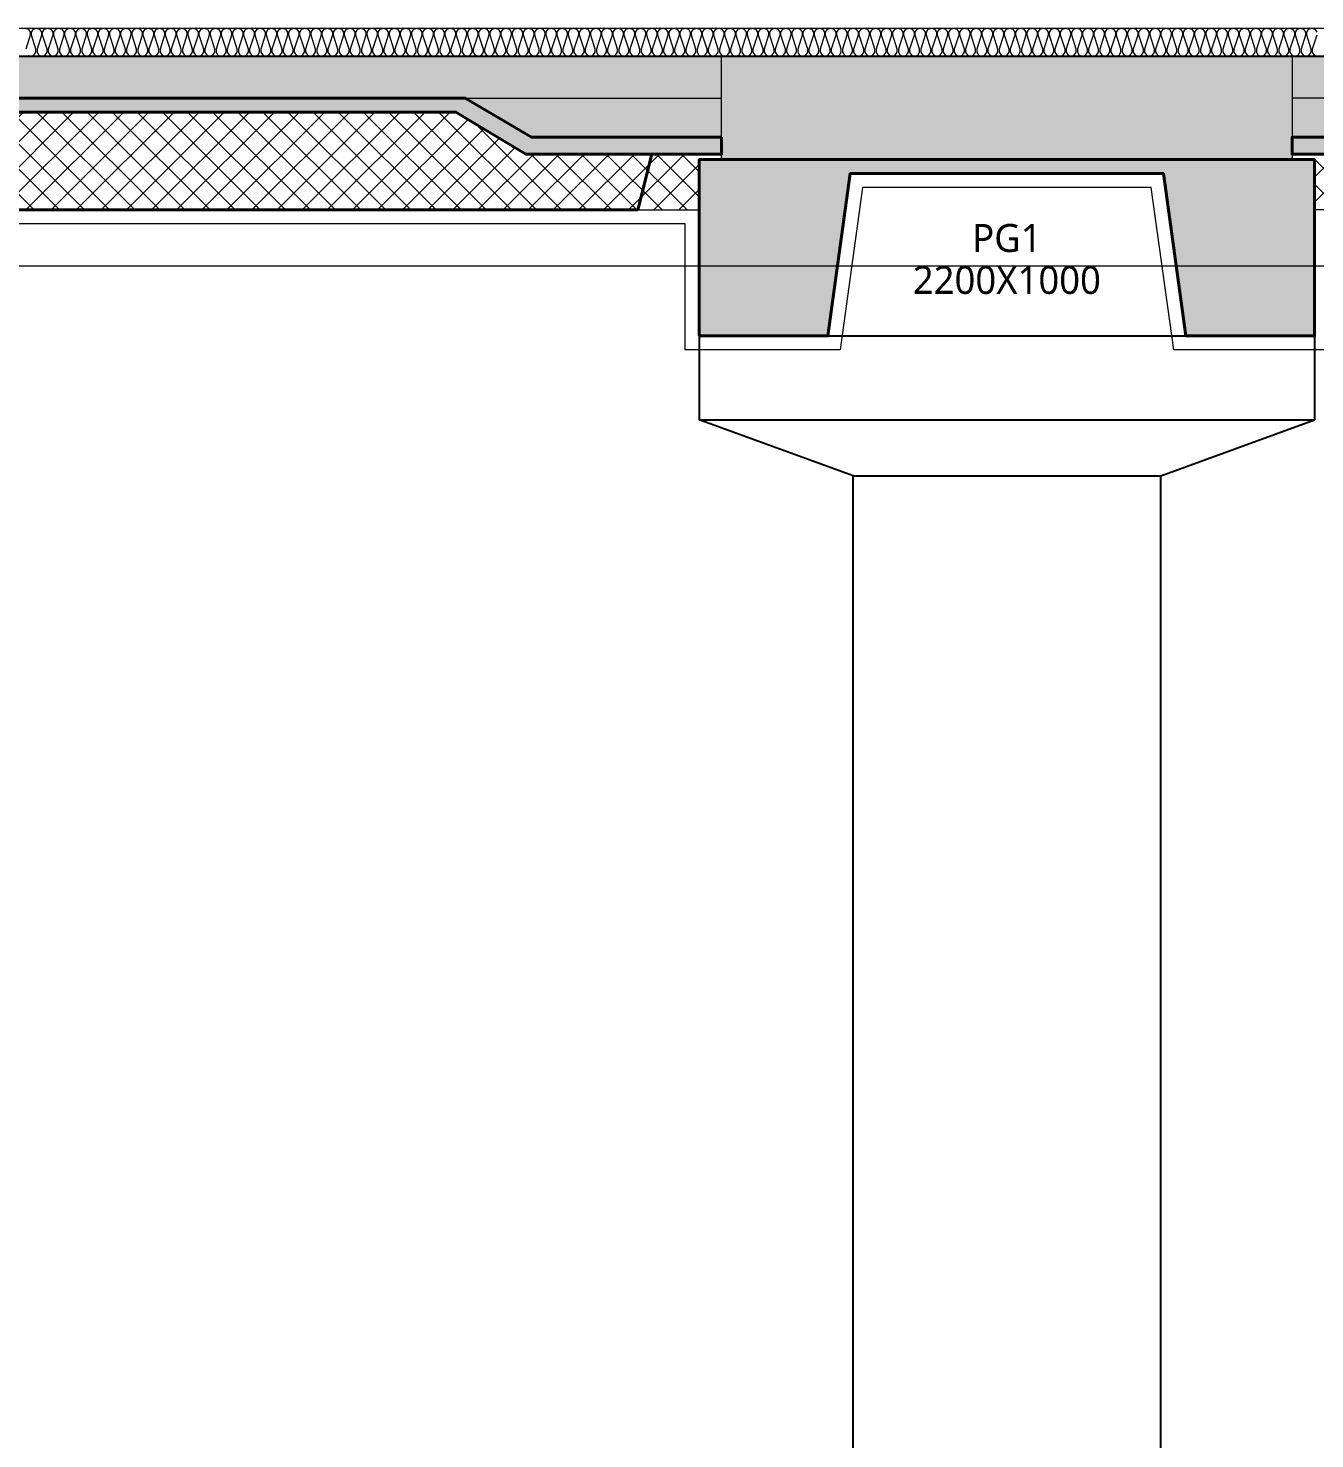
# Model space of a CAD drawing. Header units: millimetres. Extents: x 0 to 420000, y 0 to 297000.
# Drawn here: x 273513 to 278114, y 173306 to 178350 of the extents above; entities that cross this region are included whole.
import ezdxf
from ezdxf.enums import TextEntityAlignment as Align

# ---------------------------------------------------------------- set-up
doc = ezdxf.new("R2010")
doc.units = ezdxf.units.MM
doc.linetypes.add('CEN', pattern=[62, 60, -1, 0, -1])
for name, color, linetype, lineweight in [('A-AXIS-LINE', 1, 'CEN', 15), ('A-CONC-LIN1', 2, 'Continuous', 40), ('A-CONC-LIN2', 7, 'Continuous', 25), ('A-ELEV-LIN2', 7, 'Continuous', 25), ('A-XXXX-INSL1', 15, 'Continuous', 18), ('A-XXXX-INSL2', 8, 'Continuous', 18)]:
    doc.layers.add(name, color=color, linetype=linetype, lineweight=lineweight)
doc.layers.add('A-CONC-SOLD', color=253, linetype='CEN')
doc.layers.add('A-XXXX-NPLT', color=144, linetype='Continuous', lineweight=15, plot=False)
doc.styles.add('맑은고딕', font='')
doc.styles.get('맑은고딕').set_extended_font_data('Malgun Gothic')

# ---------------------------------------------------------------- blocks, each defined once
blk = doc.blocks.new('axis(220316)')
at = {"layer": 'A-AXIS-LINE', "ltscale": 1000}
blk.add_line((4631788.1, -422118.7), (4955413.1, -422118.7), dxfattribs=at)
blk = doc.blocks.new('PG1')
at = {"layer": 'A-CONC-SOLD'}
h = blk.add_hatch(color=256, dxfattribs=at)
h.dxf.hatch_style = 1
h.paths.add_polyline_path([(4800580.6, -237068.7), (4800580.6, -237438.7), (4802620.6, -237438.7), (4802620.6, -237068.7)])
h = blk.add_hatch(color=256, dxfattribs=at)
h.dxf.hatch_style = 1
h.paths.add_polyline_path([(4800500.6, -238068.7), (4800500.6, -237438.7), (4802700.6, -237438.7), (4802700.6, -238068.7), (4802240.6, -238068.7), (4802160.6, -237488.7), (4801040.6, -237488.7), (4800960.6, -238068.7)])
at = {"layer": 'A-CONC-LIN1'}
blk.add_lwpolyline([(4800500.6, -238068.7), (4800500.6, -237438.7), (4802700.6, -237438.7), (4802700.6, -238068.7), (4802240.6, -238068.7), (4802160.6, -237488.7), (4801040.6, -237488.7), (4800960.6, -238068.7), (4800500.6, -238068.7)], dxfattribs=at)
at = {"layer": 'A-CONC-LIN2'}
blk.add_line((4800580.6, -237068.7), (4802620.6, -237068.7), dxfattribs=at)
at = {"layer": 'A-XXXX-NPLT'}
blk.add_lwpolyline([(4802700.6, -238068.7), (4800500.6, -238068.7), (4800500.6, -237438.7), (4800580.6, -237438.7), (4800580.6, -237068.7), (4802620.6, -237068.7), (4802620.6, -237438.7), (4802700.6, -237438.7)], close=True, dxfattribs=at)
at = {"layer": 'A-XXXX-NPLT', "style": '맑은고딕'}
for s, p in [('PG1', (4801600.6, -237718.7)), ('2200X1000', (4801600.6, -237868.7))]:
    blk.add_text(s, height=100, dxfattribs=at).set_placement(p, align=Align.MIDDLE)
blk = doc.blocks.new('PS2(횡)')
at = {"layer": 'A-CONC-SOLD'}
h = blk.add_hatch(color=256, dxfattribs=at)
h.dxf.hatch_style = 1
h.paths.add_polyline_path([(1020, 0), (1020, -290), (1700, -290), (1937.4, -150), (9062.6, -150), (9300, -290), (9980, -290), (9980, 0)])
h = blk.add_hatch(color=256, dxfattribs=at)
h.dxf.hatch_style = 1
h.paths.add_polyline_path([(9980, -290), (9980, -350), (9280, -350), (9030, -200), (1970, -200), (1720, -350), (1020, -350), (1020, -290), (1700, -290), (1937.4, -150), (9062.6, -150), (9300, -290)])
at = {"layer": 'A-XXXX-INSL2'}
h = blk.add_hatch(dxfattribs=at)
h.set_pattern_fill('ANSI37', color=256, scale=20)
h.set_pattern_definition([(45, (-244012.5, -188500), (-44.90128, 44.90128), []), (135, (-244012.5, -188500), (-44.90128, -44.90128), [])])
h.paths.add_polyline_path([(1100, -550), (9900, -550), (9900, -350), (9280, -350), (9030, -200), (1970, -200), (1720, -350), (1100, -350)])
at = {"layer": 'A-CONC-LIN1', "color": 2}
for p, q in [((1320, -550), (1270, -350)), ((9680, -550), (9730, -350)), ((1320, -550), (9680, -550))]:
    blk.add_line(p, q, dxfattribs=at)
blk.add_lwpolyline([(9980, -290), (9980, -350), (9280, -350), (9030, -200), (1970, -200), (1720, -350), (1020, -350), (1020, -290), (1700, -290), (1937.4, -150), (9062.6, -150), (9300, -290)], close=True, dxfattribs=at)
at = {"layer": 'A-CONC-LIN2'}
blk.add_line((1020, 0), (9980, 0), dxfattribs=at)
at = {"layer": 'A-XXXX-INSL2'}
for p, q in [((1320, -550), (1100, -550)), ((9680, -550), (9900, -550))]:
    blk.add_line(p, q, dxfattribs=at)
at = {"layer": 'A-XXXX-NPLT'}
for p, q in [((1937.4, -150), (1020, -150)), ((9062.6, -150), (9980, -150))]:
    blk.add_line(p, q, dxfattribs=at)
at = {"layer": 'A-XXXX-NPLT', "style": '맑은고딕'}
blk.add_text('PS2', height=100, dxfattribs=at).set_placement((5500, -75), align=Align.MIDDLE)
blk = doc.blocks.new('횡3층')
at = {"layer": 'A-ELEV-LIN2'}
for p, q in [((4877500.6, -238318.7), (4879700.6, -238318.7)), ((4877500.6, -238318.7), (4877500.6, -238618.7)), ((4879700.6, -238318.7), (4879700.6, -238618.7)), ((4877500.6, -238618.7), (4879700.6, -238618.7)), ((4878050.6, -238818.7), (4877500.6, -238618.7)), ((4879150.6, -238818.7), (4879700.6, -238618.7)), ((4878050.6, -238818.7), (4879150.6, -238818.7)), ((4878050.6, -247068.7), (4878050.6, -238818.7)), ((4879150.6, -247068.7), (4879150.6, -238818.7))]:
    blk.add_line(p, q, dxfattribs=at)
at = {"layer": 'A-XXXX-INSL1'}
blk.add_lwpolyline([(4886000.6, -237918.7), (4879750.6, -237918.7), (4879750.6, -238368.7), (4879197, -238368.7), (4879117, -237788.7), (4878084.1, -237788.7), (4878004.1, -238368.7), (4877450.6, -238368.7), (4877450.6, -237918.7), (4868750.6, -237918.7), (4868750.6, -238368.7), (4868197, -238368.7), (4868117, -237788.7), (4867084.1, -237788.7), (4867004.1, -238368.7), (4866450.6, -238368.7), (4866450.6, -237918.7), (4857750.6, -237918.7)], dxfattribs=at)
at = {"layer": 'A-XXXX-INSL2'}
blk.add_line((4757250.6, -237218.7), (4889950.6, -237218.7), dxfattribs=at)
for points in [[(4875090.6, -237218.7), (4875101.6, -237222.7), (4875108.6, -237232.7), (4875108.6, -237243.7), (4875092.6, -237293.7)], [(4875099.6, -237314.7), (4875110.6, -237318.7), (4875121.6, -237314.7), (4875128.6, -237304.7), (4875128.6, -237293.7), (4875112.6, -237243.7), (4875112.6, -237232.7), (4875119.6, -237222.7), (4875130.6, -237218.7), (4875141.6, -237222.7), (4875148.6, -237232.7), (4875148.6, -237243.7), (4875132.6, -237293.7), (4875132.6, -237304.7), (4875139.6, -237314.7), (4875150.6, -237318.7), (4875161.6, -237314.7), (4875168.6, -237304.7), (4875168.6, -237293.7), (4875152.6, -237243.7), (4875152.6, -237232.7), (4875159.6, -237222.7), (4875170.6, -237218.7), (4875181.6, -237222.7), (4875188.6, -237232.7), (4875188.6, -237243.7), (4875172.6, -237293.7), (4875172.6, -237304.7), (4875179.6, -237314.7), (4875190.6, -237318.7), (4875201.6, -237314.7), (4875208.6, -237304.7), (4875208.6, -237293.7), (4875192.6, -237243.7), (4875192.6, -237232.7), (4875199.6, -237222.7), (4875210.6, -237218.7), (4875221.6, -237222.7), (4875228.6, -237232.7), (4875228.6, -237243.7), (4875212.6, -237293.7), (4875212.6, -237304.7), (4875219.6, -237314.7), (4875230.6, -237318.7), (4875241.6, -237314.7), (4875248.6, -237304.7), (4875248.6, -237293.7), (4875232.6, -237243.7), (4875232.6, -237232.7), (4875239.6, -237222.7), (4875250.6, -237218.7), (4875261.6, -237222.7), (4875268.6, -237232.7), (4875268.6, -237243.7), (4875252.6, -237293.7), (4875252.6, -237304.7), (4875259.6, -237314.7), (4875270.6, -237318.7), (4875281.6, -237314.7), (4875288.6, -237304.7), (4875288.6, -237293.7), (4875272.6, -237243.7), (4875272.6, -237232.7), (4875279.6, -237222.7), (4875290.6, -237218.7), (4875301.6, -237222.7), (4875308.6, -237232.7), (4875308.6, -237243.7), (4875292.6, -237293.7), (4875292.6, -237304.7), (4875299.6, -237314.7), (4875310.6, -237318.7), (4875321.6, -237314.7), (4875328.6, -237304.7), (4875328.6, -237293.7), (4875312.6, -237243.7), (4875312.6, -237232.7), (4875319.6, -237222.7), (4875330.6, -237218.7), (4875341.6, -237222.7), (4875348.6, -237232.7), (4875348.6, -237243.7), (4875332.6, -237293.7), (4875332.6, -237304.7), (4875339.6, -237314.7), (4875350.6, -237318.7), (4875361.6, -237314.7), (4875368.6, -237304.7), (4875368.6, -237293.7), (4875352.6, -237243.7), (4875352.6, -237232.7), (4875359.6, -237222.7), (4875370.6, -237218.7), (4875381.6, -237222.7), (4875388.6, -237232.7), (4875388.6, -237243.7), (4875372.6, -237293.7), (4875372.6, -237304.7), (4875379.6, -237314.7), (4875390.6, -237318.7), (4875401.6, -237314.7), (4875408.6, -237304.7), (4875408.6, -237293.7), (4875392.6, -237243.7), (4875392.6, -237232.7), (4875399.6, -237222.7), (4875410.6, -237218.7), (4875421.6, -237222.7), (4875428.6, -237232.7), (4875428.6, -237243.7), (4875412.6, -237293.7), (4875412.6, -237304.7), (4875419.6, -237314.7), (4875430.6, -237318.7), (4875441.6, -237314.7), (4875448.6, -237304.7), (4875448.6, -237293.7), (4875432.6, -237243.7), (4875432.6, -237232.7), (4875439.6, -237222.7), (4875450.6, -237218.7), (4875461.6, -237222.7), (4875468.6, -237232.7), (4875468.6, -237243.7), (4875452.6, -237293.7), (4875452.6, -237304.7), (4875459.6, -237314.7), (4875470.6, -237318.7), (4875481.6, -237314.7), (4875488.6, -237304.7), (4875488.6, -237293.7), (4875472.6, -237243.7), (4875472.6, -237232.7), (4875479.6, -237222.7), (4875490.6, -237218.7), (4875501.6, -237222.7), (4875508.6, -237232.7), (4875508.6, -237243.7), (4875492.6, -237293.7), (4875492.6, -237304.7), (4875499.6, -237314.7), (4875510.6, -237318.7), (4875521.6, -237314.7), (4875528.6, -237304.7), (4875528.6, -237293.7), (4875512.6, -237243.7), (4875512.6, -237232.7), (4875519.6, -237222.7), (4875530.6, -237218.7), (4875541.6, -237222.7), (4875548.6, -237232.7), (4875548.6, -237243.7), (4875532.6, -237293.7), (4875532.6, -237304.7), (4875539.6, -237314.7), (4875550.6, -237318.7), (4875561.6, -237314.7), (4875568.6, -237304.7), (4875568.6, -237293.7), (4875552.6, -237243.7), (4875552.6, -237232.7), (4875559.6, -237222.7), (4875570.6, -237218.7), (4875581.6, -237222.7), (4875588.6, -237232.7), (4875588.6, -237243.7), (4875572.6, -237293.7), (4875572.6, -237304.7), (4875579.6, -237314.7), (4875590.6, -237318.7), (4875601.6, -237314.7), (4875608.6, -237304.7), (4875608.6, -237293.7), (4875592.6, -237243.7), (4875592.6, -237232.7), (4875599.6, -237222.7), (4875610.6, -237218.7), (4875621.6, -237222.7), (4875628.6, -237232.7), (4875628.6, -237243.7), (4875612.6, -237293.7), (4875612.6, -237304.7), (4875619.6, -237314.7), (4875630.6, -237318.7), (4875641.6, -237314.7), (4875648.6, -237304.7), (4875648.6, -237293.7), (4875632.6, -237243.7), (4875632.6, -237232.7), (4875639.6, -237222.7), (4875650.6, -237218.7), (4875661.6, -237222.7), (4875668.6, -237232.7), (4875668.6, -237243.7), (4875652.6, -237293.7), (4875652.6, -237304.7), (4875659.6, -237314.7), (4875670.6, -237318.7), (4875681.6, -237314.7), (4875688.6, -237304.7), (4875688.6, -237293.7), (4875672.6, -237243.7), (4875672.6, -237232.7), (4875679.6, -237222.7), (4875690.6, -237218.7), (4875701.6, -237222.7), (4875708.6, -237232.7), (4875708.6, -237243.7), (4875692.6, -237293.7), (4875692.6, -237304.7), (4875699.6, -237314.7), (4875710.6, -237318.7), (4875721.6, -237314.7), (4875728.6, -237304.7), (4875728.6, -237293.7), (4875712.6, -237243.7), (4875712.6, -237232.7), (4875719.6, -237222.7), (4875730.6, -237218.7), (4875741.6, -237222.7), (4875748.6, -237232.7), (4875748.6, -237243.7), (4875732.6, -237293.7), (4875732.6, -237304.7), (4875739.6, -237314.7), (4875750.6, -237318.7), (4875761.6, -237314.7), (4875768.6, -237304.7), (4875768.6, -237293.7), (4875752.6, -237243.7), (4875752.6, -237232.7), (4875759.6, -237222.7), (4875770.6, -237218.7), (4875781.6, -237222.7), (4875788.6, -237232.7), (4875788.6, -237243.7), (4875772.6, -237293.7), (4875772.6, -237304.7), (4875779.6, -237314.7), (4875790.6, -237318.7), (4875801.6, -237314.7), (4875808.6, -237304.7), (4875808.6, -237293.7), (4875792.6, -237243.7), (4875792.6, -237232.7), (4875799.6, -237222.7), (4875810.6, -237218.7), (4875821.6, -237222.7), (4875828.6, -237232.7), (4875828.6, -237243.7), (4875812.6, -237293.7), (4875812.6, -237304.7), (4875819.6, -237314.7), (4875830.6, -237318.7), (4875841.6, -237314.7), (4875848.6, -237304.7), (4875848.6, -237293.7), (4875832.6, -237243.7), (4875832.6, -237232.7), (4875839.6, -237222.7), (4875850.6, -237218.7), (4875861.6, -237222.7), (4875868.6, -237232.7), (4875868.6, -237243.7), (4875852.6, -237293.7), (4875852.6, -237304.7), (4875859.6, -237314.7), (4875870.6, -237318.7), (4875881.6, -237314.7), (4875888.6, -237304.7), (4875888.6, -237293.7), (4875872.6, -237243.7), (4875872.6, -237232.7), (4875879.6, -237222.7), (4875890.6, -237218.7), (4875901.6, -237222.7), (4875908.6, -237232.7), (4875908.6, -237243.7), (4875892.6, -237293.7), (4875892.6, -237304.7), (4875899.6, -237314.7), (4875910.6, -237318.7), (4875921.6, -237314.7), (4875928.6, -237304.7), (4875928.6, -237293.7), (4875912.6, -237243.7), (4875912.6, -237232.7), (4875919.6, -237222.7), (4875930.6, -237218.7), (4875941.6, -237222.7), (4875948.6, -237232.7), (4875948.6, -237243.7), (4875932.6, -237293.7), (4875932.6, -237304.7), (4875939.6, -237314.7), (4875950.6, -237318.7), (4875961.6, -237314.7), (4875968.6, -237304.7), (4875968.6, -237293.7), (4875952.6, -237243.7), (4875952.6, -237232.7), (4875959.6, -237222.7), (4875970.6, -237218.7), (4875981.6, -237222.7), (4875988.6, -237232.7), (4875988.6, -237243.7), (4875972.6, -237293.7), (4875972.6, -237304.7), (4875979.6, -237314.7), (4875990.6, -237318.7), (4876001.6, -237314.7), (4876008.6, -237304.7), (4876008.6, -237293.7), (4875992.6, -237243.7), (4875992.6, -237232.7), (4875999.6, -237222.7), (4876010.6, -237218.7), (4876021.6, -237222.7), (4876028.6, -237232.7), (4876028.6, -237243.7), (4876012.6, -237293.7), (4876012.6, -237304.7), (4876019.6, -237314.7), (4876030.6, -237318.7), (4876041.6, -237314.7), (4876048.6, -237304.7), (4876048.6, -237293.7), (4876032.6, -237243.7), (4876032.6, -237232.7), (4876039.6, -237222.7), (4876050.6, -237218.7), (4876061.6, -237222.7), (4876068.6, -237232.7), (4876068.6, -237243.7), (4876052.6, -237293.7), (4876052.6, -237304.7), (4876059.6, -237314.7), (4876070.6, -237318.7), (4876081.6, -237314.7), (4876088.6, -237304.7), (4876088.6, -237293.7), (4876072.6, -237243.7), (4876072.6, -237232.7), (4876079.6, -237222.7), (4876090.6, -237218.7), (4876101.6, -237222.7), (4876108.6, -237232.7), (4876108.6, -237243.7), (4876092.6, -237293.7), (4876092.6, -237304.7), (4876099.6, -237314.7), (4876110.6, -237318.7), (4876121.6, -237314.7), (4876128.6, -237304.7), (4876128.6, -237293.7), (4876112.6, -237243.7), (4876112.6, -237232.7), (4876119.6, -237222.7), (4876130.6, -237218.7), (4876141.6, -237222.7), (4876148.6, -237232.7), (4876148.6, -237243.7), (4876132.6, -237293.7), (4876132.6, -237304.7), (4876139.6, -237314.7), (4876150.6, -237318.7), (4876161.6, -237314.7), (4876168.6, -237304.7), (4876168.6, -237293.7), (4876152.6, -237243.7), (4876152.6, -237232.7), (4876159.6, -237222.7), (4876170.6, -237218.7), (4876181.6, -237222.7), (4876188.6, -237232.7), (4876188.6, -237243.7), (4876172.6, -237293.7), (4876172.6, -237304.7), (4876179.6, -237314.7), (4876190.6, -237318.7), (4876201.6, -237314.7), (4876208.6, -237304.7), (4876208.6, -237293.7), (4876192.6, -237243.7), (4876192.6, -237232.7), (4876199.6, -237222.7), (4876210.6, -237218.7), (4876221.6, -237222.7), (4876228.6, -237232.7), (4876228.6, -237243.7), (4876212.6, -237293.7), (4876212.6, -237304.7), (4876219.6, -237314.7), (4876230.6, -237318.7), (4876241.6, -237314.7), (4876248.6, -237304.7), (4876248.6, -237293.7), (4876232.6, -237243.7), (4876232.6, -237232.7), (4876239.6, -237222.7), (4876250.6, -237218.7), (4876261.6, -237222.7), (4876268.6, -237232.7), (4876268.6, -237243.7), (4876252.6, -237293.7), (4876252.6, -237304.7), (4876259.6, -237314.7), (4876270.6, -237318.7), (4876281.6, -237314.7), (4876288.6, -237304.7), (4876288.6, -237293.7), (4876272.6, -237243.7), (4876272.6, -237232.7), (4876279.6, -237222.7), (4876290.6, -237218.7), (4876301.6, -237222.7), (4876308.6, -237232.7), (4876308.6, -237243.7), (4876292.6, -237293.7), (4876292.6, -237304.7), (4876299.6, -237314.7), (4876310.6, -237318.7), (4876321.6, -237314.7), (4876328.6, -237304.7), (4876328.6, -237293.7), (4876312.6, -237243.7), (4876312.6, -237232.7), (4876319.6, -237222.7), (4876330.6, -237218.7), (4876341.6, -237222.7), (4876348.6, -237232.7), (4876348.6, -237243.7), (4876332.6, -237293.7), (4876332.6, -237304.7), (4876339.6, -237314.7), (4876350.6, -237318.7), (4876361.6, -237314.7), (4876368.6, -237304.7), (4876368.6, -237293.7), (4876352.6, -237243.7), (4876352.6, -237232.7), (4876359.6, -237222.7), (4876370.6, -237218.7), (4876381.6, -237222.7), (4876388.6, -237232.7), (4876388.6, -237243.7), (4876372.6, -237293.7), (4876372.6, -237304.7), (4876379.6, -237314.7), (4876390.6, -237318.7), (4876401.6, -237314.7), (4876408.6, -237304.7), (4876408.6, -237293.7), (4876392.6, -237243.7), (4876392.6, -237232.7), (4876399.6, -237222.7), (4876410.6, -237218.7), (4876421.6, -237222.7), (4876428.6, -237232.7), (4876428.6, -237243.7), (4876412.6, -237293.7), (4876412.6, -237304.7), (4876419.6, -237314.7), (4876430.6, -237318.7), (4876441.6, -237314.7), (4876448.6, -237304.7), (4876448.6, -237293.7), (4876432.6, -237243.7), (4876432.6, -237232.7), (4876439.6, -237222.7), (4876450.6, -237218.7), (4876461.6, -237222.7), (4876468.6, -237232.7), (4876468.6, -237243.7), (4876452.6, -237293.7), (4876452.6, -237304.7), (4876459.6, -237314.7), (4876470.6, -237318.7), (4876481.6, -237314.7), (4876488.6, -237304.7), (4876488.6, -237293.7), (4876472.6, -237243.7), (4876472.6, -237232.7), (4876479.6, -237222.7), (4876490.6, -237218.7), (4876501.6, -237222.7), (4876508.6, -237232.7), (4876508.6, -237243.7), (4876492.6, -237293.7), (4876492.6, -237304.7), (4876499.6, -237314.7), (4876510.6, -237318.7), (4876521.6, -237314.7), (4876528.6, -237304.7), (4876528.6, -237293.7), (4876512.6, -237243.7), (4876512.6, -237232.7), (4876519.6, -237222.7), (4876530.6, -237218.7), (4876541.6, -237222.7), (4876548.6, -237232.7), (4876548.6, -237243.7), (4876532.6, -237293.7), (4876532.6, -237304.7), (4876539.6, -237314.7), (4876550.6, -237318.7), (4876561.6, -237314.7), (4876568.6, -237304.7), (4876568.6, -237293.7), (4876552.6, -237243.7), (4876552.6, -237232.7), (4876559.6, -237222.7), (4876570.6, -237218.7), (4876581.6, -237222.7), (4876588.6, -237232.7), (4876588.6, -237243.7), (4876572.6, -237293.7), (4876572.6, -237304.7), (4876579.6, -237314.7), (4876590.6, -237318.7), (4876601.6, -237314.7), (4876608.6, -237304.7), (4876608.6, -237293.7), (4876592.6, -237243.7), (4876592.6, -237232.7), (4876599.6, -237222.7), (4876610.6, -237218.7), (4876621.6, -237222.7), (4876628.6, -237232.7), (4876628.6, -237243.7), (4876612.6, -237293.7), (4876612.6, -237304.7), (4876619.6, -237314.7), (4876630.6, -237318.7), (4876641.6, -237314.7), (4876648.6, -237304.7), (4876648.6, -237293.7), (4876632.6, -237243.7), (4876632.6, -237232.7), (4876639.6, -237222.7), (4876650.6, -237218.7), (4876661.6, -237222.7), (4876668.6, -237232.7), (4876668.6, -237243.7), (4876652.6, -237293.7), (4876652.6, -237304.7), (4876659.6, -237314.7), (4876670.6, -237318.7), (4876681.6, -237314.7), (4876688.6, -237304.7), (4876688.6, -237293.7), (4876672.6, -237243.7), (4876672.6, -237232.7), (4876679.6, -237222.7), (4876690.6, -237218.7), (4876701.6, -237222.7), (4876708.6, -237232.7), (4876708.6, -237243.7), (4876692.6, -237293.7), (4876692.6, -237304.7), (4876699.6, -237314.7), (4876710.6, -237318.7), (4876721.6, -237314.7), (4876728.6, -237304.7), (4876728.6, -237293.7), (4876712.6, -237243.7), (4876712.6, -237232.7), (4876719.6, -237222.7), (4876730.6, -237218.7), (4876741.6, -237222.7), (4876748.6, -237232.7), (4876748.6, -237243.7), (4876732.6, -237293.7), (4876732.6, -237304.7), (4876739.6, -237314.7), (4876750.6, -237318.7), (4876761.6, -237314.7), (4876768.6, -237304.7), (4876768.6, -237293.7), (4876752.6, -237243.7), (4876752.6, -237232.7), (4876759.6, -237222.7), (4876770.6, -237218.7), (4876781.6, -237222.7), (4876788.6, -237232.7), (4876788.6, -237243.7), (4876772.6, -237293.7), (4876772.6, -237304.7), (4876779.6, -237314.7), (4876790.6, -237318.7), (4876801.6, -237314.7), (4876808.6, -237304.7), (4876808.6, -237293.7), (4876792.6, -237243.7), (4876792.6, -237232.7), (4876799.6, -237222.7), (4876810.6, -237218.7), (4876821.6, -237222.7), (4876828.6, -237232.7), (4876828.6, -237243.7), (4876812.6, -237293.7), (4876812.6, -237304.7), (4876819.6, -237314.7), (4876830.6, -237318.7), (4876841.6, -237314.7), (4876848.6, -237304.7), (4876848.6, -237293.7), (4876832.6, -237243.7), (4876832.6, -237232.7), (4876839.6, -237222.7), (4876850.6, -237218.7), (4876861.6, -237222.7), (4876868.6, -237232.7), (4876868.6, -237243.7), (4876852.6, -237293.7), (4876852.6, -237304.7), (4876859.6, -237314.7), (4876870.6, -237318.7), (4876881.6, -237314.7), (4876888.6, -237304.7), (4876888.6, -237293.7), (4876872.6, -237243.7), (4876872.6, -237232.7), (4876879.6, -237222.7), (4876890.6, -237218.7), (4876901.6, -237222.7), (4876908.6, -237232.7), (4876908.6, -237243.7), (4876892.6, -237293.7), (4876892.6, -237304.7), (4876899.6, -237314.7), (4876910.6, -237318.7), (4876921.6, -237314.7), (4876928.6, -237304.7), (4876928.6, -237293.7), (4876912.6, -237243.7), (4876912.6, -237232.7), (4876919.6, -237222.7), (4876930.6, -237218.7), (4876941.6, -237222.7), (4876948.6, -237232.7), (4876948.6, -237243.7), (4876932.6, -237293.7), (4876932.6, -237304.7), (4876939.6, -237314.7), (4876950.6, -237318.7), (4876961.6, -237314.7), (4876968.6, -237304.7), (4876968.6, -237293.7), (4876952.6, -237243.7), (4876952.6, -237232.7), (4876959.6, -237222.7), (4876970.6, -237218.7), (4876981.6, -237222.7), (4876988.6, -237232.7), (4876988.6, -237243.7), (4876972.6, -237293.7), (4876972.6, -237304.7), (4876979.6, -237314.7), (4876990.6, -237318.7), (4877001.6, -237314.7), (4877008.6, -237304.7), (4877008.6, -237293.7), (4876992.6, -237243.7), (4876992.6, -237232.7), (4876999.6, -237222.7), (4877010.6, -237218.7), (4877021.6, -237222.7), (4877028.6, -237232.7), (4877028.6, -237243.7), (4877012.6, -237293.7), (4877012.6, -237304.7), (4877019.6, -237314.7), (4877030.6, -237318.7), (4877041.6, -237314.7), (4877048.6, -237304.7), (4877048.6, -237293.7), (4877032.6, -237243.7), (4877032.6, -237232.7), (4877039.6, -237222.7), (4877050.6, -237218.7), (4877061.6, -237222.7), (4877068.6, -237232.7), (4877068.6, -237243.7), (4877052.6, -237293.7), (4877052.6, -237304.7), (4877059.6, -237314.7), (4877070.6, -237318.7), (4877081.6, -237314.7), (4877088.6, -237304.7), (4877088.6, -237293.7), (4877072.6, -237243.7), (4877072.6, -237232.7), (4877079.6, -237222.7), (4877090.6, -237218.7), (4877101.6, -237222.7), (4877108.6, -237232.7), (4877108.6, -237243.7), (4877092.6, -237293.7), (4877092.6, -237304.7), (4877099.6, -237314.7), (4877110.6, -237318.7), (4877121.6, -237314.7), (4877128.6, -237304.7), (4877128.6, -237293.7), (4877112.6, -237243.7), (4877112.6, -237232.7), (4877119.6, -237222.7), (4877130.6, -237218.7), (4877141.6, -237222.7), (4877148.6, -237232.7), (4877148.6, -237243.7), (4877132.6, -237293.7), (4877132.6, -237304.7), (4877139.6, -237314.7), (4877150.6, -237318.7), (4877161.6, -237314.7), (4877168.6, -237304.7), (4877168.6, -237293.7), (4877152.6, -237243.7), (4877152.6, -237232.7), (4877159.6, -237222.7), (4877170.6, -237218.7), (4877181.6, -237222.7), (4877188.6, -237232.7), (4877188.6, -237243.7), (4877172.6, -237293.7), (4877172.6, -237304.7), (4877179.6, -237314.7), (4877190.6, -237318.7), (4877201.6, -237314.7), (4877208.6, -237304.7), (4877208.6, -237293.7), (4877192.6, -237243.7), (4877192.6, -237232.7), (4877199.6, -237222.7), (4877210.6, -237218.7), (4877221.6, -237222.7), (4877228.6, -237232.7), (4877228.6, -237243.7), (4877212.6, -237293.7), (4877212.6, -237304.7), (4877219.6, -237314.7), (4877230.6, -237318.7), (4877241.6, -237314.7), (4877248.6, -237304.7), (4877248.6, -237293.7), (4877232.6, -237243.7), (4877232.6, -237232.7), (4877239.6, -237222.7), (4877250.6, -237218.7), (4877261.6, -237222.7), (4877268.6, -237232.7), (4877268.6, -237243.7), (4877252.6, -237293.7), (4877252.6, -237304.7), (4877259.6, -237314.7), (4877270.6, -237318.7), (4877281.6, -237314.7), (4877288.6, -237304.7), (4877288.6, -237293.7), (4877272.6, -237243.7), (4877272.6, -237232.7), (4877279.6, -237222.7), (4877290.6, -237218.7), (4877301.6, -237222.7), (4877308.6, -237232.7), (4877308.6, -237243.7), (4877292.6, -237293.7), (4877292.6, -237304.7), (4877299.6, -237314.7), (4877310.6, -237318.7), (4877321.6, -237314.7), (4877328.6, -237304.7), (4877328.6, -237293.7), (4877312.6, -237243.7), (4877312.6, -237232.7), (4877319.6, -237222.7), (4877330.6, -237218.7), (4877341.6, -237222.7), (4877348.6, -237232.7), (4877348.6, -237243.7), (4877332.6, -237293.7), (4877332.6, -237304.7), (4877339.6, -237314.7), (4877350.6, -237318.7), (4877361.6, -237314.7), (4877368.6, -237304.7), (4877368.6, -237293.7), (4877352.6, -237243.7), (4877352.6, -237232.7), (4877359.6, -237222.7), (4877370.6, -237218.7), (4877381.6, -237222.7), (4877388.6, -237232.7), (4877388.6, -237243.7), (4877372.6, -237293.7), (4877372.6, -237304.7), (4877379.6, -237314.7), (4877390.6, -237318.7), (4877401.6, -237314.7), (4877408.6, -237304.7), (4877408.6, -237293.7), (4877392.6, -237243.7), (4877392.6, -237232.7), (4877399.6, -237222.7), (4877410.6, -237218.7), (4877421.6, -237222.7), (4877428.6, -237232.7), (4877428.6, -237243.7), (4877412.6, -237293.7), (4877412.6, -237304.7), (4877419.6, -237314.7), (4877430.6, -237318.7), (4877441.6, -237314.7), (4877448.6, -237304.7), (4877448.6, -237293.7), (4877432.6, -237243.7), (4877432.6, -237232.7), (4877439.6, -237222.7), (4877450.6, -237218.7), (4877461.6, -237222.7), (4877468.6, -237232.7), (4877468.6, -237243.7), (4877452.6, -237293.7), (4877452.6, -237304.7), (4877459.6, -237314.7), (4877470.6, -237318.7), (4877481.6, -237314.7), (4877488.6, -237304.7), (4877488.6, -237293.7), (4877472.6, -237243.7), (4877472.6, -237232.7), (4877479.6, -237222.7), (4877490.6, -237218.7), (4877501.6, -237222.7), (4877508.6, -237232.7), (4877508.6, -237243.7), (4877492.6, -237293.7), (4877492.6, -237304.7), (4877499.6, -237314.7), (4877510.6, -237318.7), (4877521.6, -237314.7), (4877528.6, -237304.7), (4877528.6, -237293.7), (4877512.6, -237243.7), (4877512.6, -237232.7), (4877519.6, -237222.7), (4877530.6, -237218.7), (4877541.6, -237222.7), (4877548.6, -237232.7), (4877548.6, -237243.7), (4877532.6, -237293.7), (4877532.6, -237304.7), (4877539.6, -237314.7), (4877550.6, -237318.7), (4877561.6, -237314.7), (4877568.6, -237304.7), (4877568.6, -237293.7), (4877552.6, -237243.7), (4877552.6, -237232.7), (4877559.6, -237222.7), (4877570.6, -237218.7), (4877581.6, -237222.7), (4877588.6, -237232.7), (4877588.6, -237243.7), (4877572.6, -237293.7), (4877572.6, -237304.7), (4877579.6, -237314.7), (4877590.6, -237318.7), (4877601.6, -237314.7), (4877608.6, -237304.7), (4877608.6, -237293.7), (4877592.6, -237243.7), (4877592.6, -237232.7), (4877599.6, -237222.7), (4877610.6, -237218.7), (4877621.6, -237222.7), (4877628.6, -237232.7), (4877628.6, -237243.7), (4877612.6, -237293.7), (4877612.6, -237304.7), (4877619.6, -237314.7), (4877630.6, -237318.7), (4877641.6, -237314.7), (4877648.6, -237304.7), (4877648.6, -237293.7), (4877632.6, -237243.7), (4877632.6, -237232.7), (4877639.6, -237222.7), (4877650.6, -237218.7), (4877661.6, -237222.7), (4877668.6, -237232.7), (4877668.6, -237243.7), (4877652.6, -237293.7), (4877652.6, -237304.7), (4877659.6, -237314.7), (4877670.6, -237318.7), (4877681.6, -237314.7), (4877688.6, -237304.7), (4877688.6, -237293.7), (4877672.6, -237243.7), (4877672.6, -237232.7), (4877679.6, -237222.7), (4877690.6, -237218.7), (4877701.6, -237222.7), (4877708.6, -237232.7), (4877708.6, -237243.7), (4877692.6, -237293.7), (4877692.6, -237304.7), (4877699.6, -237314.7), (4877710.6, -237318.7), (4877721.6, -237314.7), (4877728.6, -237304.7), (4877728.6, -237293.7), (4877712.6, -237243.7), (4877712.6, -237232.7), (4877719.6, -237222.7), (4877730.6, -237218.7), (4877741.6, -237222.7), (4877748.6, -237232.7), (4877748.6, -237243.7), (4877732.6, -237293.7), (4877732.6, -237304.7), (4877739.6, -237314.7), (4877750.6, -237318.7), (4877761.6, -237314.7), (4877768.6, -237304.7), (4877768.6, -237293.7), (4877752.6, -237243.7), (4877752.6, -237232.7), (4877759.6, -237222.7), (4877770.6, -237218.7), (4877781.6, -237222.7), (4877788.6, -237232.7), (4877788.6, -237243.7), (4877772.6, -237293.7), (4877772.6, -237304.7), (4877779.6, -237314.7), (4877790.6, -237318.7), (4877801.6, -237314.7), (4877808.6, -237304.7), (4877808.6, -237293.7), (4877792.6, -237243.7), (4877792.6, -237232.7), (4877799.6, -237222.7), (4877810.6, -237218.7), (4877821.6, -237222.7), (4877828.6, -237232.7), (4877828.6, -237243.7), (4877812.6, -237293.7), (4877812.6, -237304.7), (4877819.6, -237314.7), (4877830.6, -237318.7), (4877841.6, -237314.7), (4877848.6, -237304.7), (4877848.6, -237293.7), (4877832.6, -237243.7), (4877832.6, -237232.7), (4877839.6, -237222.7), (4877850.6, -237218.7), (4877861.6, -237222.7), (4877868.6, -237232.7), (4877868.6, -237243.7), (4877852.6, -237293.7), (4877852.6, -237304.7), (4877859.6, -237314.7), (4877870.6, -237318.7), (4877881.6, -237314.7), (4877888.6, -237304.7), (4877888.6, -237293.7), (4877872.6, -237243.7), (4877872.6, -237232.7), (4877879.6, -237222.7), (4877890.6, -237218.7), (4877901.6, -237222.7), (4877908.6, -237232.7), (4877908.6, -237243.7), (4877892.6, -237293.7), (4877892.6, -237304.7), (4877899.6, -237314.7), (4877910.6, -237318.7), (4877921.6, -237314.7), (4877928.6, -237304.7), (4877928.6, -237293.7), (4877912.6, -237243.7), (4877912.6, -237232.7), (4877919.6, -237222.7), (4877930.6, -237218.7), (4877941.6, -237222.7), (4877948.6, -237232.7), (4877948.6, -237243.7), (4877932.6, -237293.7), (4877932.6, -237304.7), (4877939.6, -237314.7), (4877950.6, -237318.7), (4877961.6, -237314.7), (4877968.6, -237304.7), (4877968.6, -237293.7), (4877952.6, -237243.7), (4877952.6, -237232.7), (4877959.6, -237222.7), (4877970.6, -237218.7), (4877981.6, -237222.7), (4877988.6, -237232.7), (4877988.6, -237243.7), (4877972.6, -237293.7), (4877972.6, -237304.7), (4877979.6, -237314.7), (4877990.6, -237318.7), (4878001.6, -237314.7), (4878008.6, -237304.7), (4878008.6, -237293.7), (4877992.6, -237243.7), (4877992.6, -237232.7), (4877999.6, -237222.7), (4878010.6, -237218.7), (4878021.6, -237222.7), (4878028.6, -237232.7), (4878028.6, -237243.7), (4878012.6, -237293.7), (4878012.6, -237304.7), (4878019.6, -237314.7), (4878030.6, -237318.7), (4878041.6, -237314.7), (4878048.6, -237304.7), (4878048.6, -237293.7), (4878032.6, -237243.7), (4878032.6, -237232.7), (4878039.6, -237222.7), (4878050.6, -237218.7), (4878061.6, -237222.7), (4878068.6, -237232.7), (4878068.6, -237243.7), (4878052.6, -237293.7), (4878052.6, -237304.7), (4878059.6, -237314.7), (4878070.6, -237318.7), (4878081.6, -237314.7), (4878088.6, -237304.7), (4878088.6, -237293.7), (4878072.6, -237243.7), (4878072.6, -237232.7), (4878079.6, -237222.7), (4878090.6, -237218.7), (4878101.6, -237222.7), (4878108.6, -237232.7), (4878108.6, -237243.7), (4878092.6, -237293.7), (4878092.6, -237304.7), (4878099.6, -237314.7), (4878110.6, -237318.7), (4878121.6, -237314.7), (4878128.6, -237304.7), (4878128.6, -237293.7), (4878112.6, -237243.7), (4878112.6, -237232.7), (4878119.6, -237222.7), (4878130.6, -237218.7), (4878141.6, -237222.7), (4878148.6, -237232.7), (4878148.6, -237243.7), (4878132.6, -237293.7), (4878132.6, -237304.7), (4878139.6, -237314.7), (4878150.6, -237318.7), (4878161.6, -237314.7), (4878168.6, -237304.7), (4878168.6, -237293.7), (4878152.6, -237243.7), (4878152.6, -237232.7), (4878159.6, -237222.7), (4878170.6, -237218.7), (4878181.6, -237222.7), (4878188.6, -237232.7), (4878188.6, -237243.7), (4878172.6, -237293.7), (4878172.6, -237304.7), (4878179.6, -237314.7), (4878190.6, -237318.7), (4878201.6, -237314.7), (4878208.6, -237304.7), (4878208.6, -237293.7), (4878192.6, -237243.7), (4878192.6, -237232.7), (4878199.6, -237222.7), (4878210.6, -237218.7), (4878221.6, -237222.7), (4878228.6, -237232.7), (4878228.6, -237243.7), (4878212.6, -237293.7), (4878212.6, -237304.7), (4878219.6, -237314.7), (4878230.6, -237318.7), (4878241.6, -237314.7), (4878248.6, -237304.7), (4878248.6, -237293.7), (4878232.6, -237243.7), (4878232.6, -237232.7), (4878239.6, -237222.7), (4878250.6, -237218.7), (4878261.6, -237222.7), (4878268.6, -237232.7), (4878268.6, -237243.7), (4878252.6, -237293.7), (4878252.6, -237304.7), (4878259.6, -237314.7), (4878270.6, -237318.7), (4878281.6, -237314.7), (4878288.6, -237304.7), (4878288.6, -237293.7), (4878272.6, -237243.7), (4878272.6, -237232.7), (4878279.6, -237222.7), (4878290.6, -237218.7), (4878301.6, -237222.7), (4878308.6, -237232.7), (4878308.6, -237243.7), (4878292.6, -237293.7), (4878292.6, -237304.7), (4878299.6, -237314.7), (4878310.6, -237318.7), (4878321.6, -237314.7), (4878328.6, -237304.7), (4878328.6, -237293.7), (4878312.6, -237243.7), (4878312.6, -237232.7), (4878319.6, -237222.7), (4878330.6, -237218.7), (4878341.6, -237222.7), (4878348.6, -237232.7), (4878348.6, -237243.7), (4878332.6, -237293.7), (4878332.6, -237304.7), (4878339.6, -237314.7), (4878350.6, -237318.7), (4878361.6, -237314.7), (4878368.6, -237304.7), (4878368.6, -237293.7), (4878352.6, -237243.7), (4878352.6, -237232.7), (4878359.6, -237222.7), (4878370.6, -237218.7), (4878381.6, -237222.7), (4878388.6, -237232.7), (4878388.6, -237243.7), (4878372.6, -237293.7), (4878372.6, -237304.7), (4878379.6, -237314.7), (4878390.6, -237318.7), (4878401.6, -237314.7), (4878408.6, -237304.7), (4878408.6, -237293.7), (4878392.6, -237243.7), (4878392.6, -237232.7), (4878399.6, -237222.7), (4878410.6, -237218.7), (4878421.6, -237222.7), (4878428.6, -237232.7), (4878428.6, -237243.7), (4878412.6, -237293.7), (4878412.6, -237304.7), (4878419.6, -237314.7), (4878430.6, -237318.7), (4878441.6, -237314.7), (4878448.6, -237304.7), (4878448.6, -237293.7), (4878432.6, -237243.7), (4878432.6, -237232.7), (4878439.6, -237222.7), (4878450.6, -237218.7), (4878461.6, -237222.7), (4878468.6, -237232.7), (4878468.6, -237243.7), (4878452.6, -237293.7), (4878452.6, -237304.7), (4878459.6, -237314.7), (4878470.6, -237318.7), (4878481.6, -237314.7), (4878488.6, -237304.7), (4878488.6, -237293.7), (4878472.6, -237243.7), (4878472.6, -237232.7), (4878479.6, -237222.7), (4878490.6, -237218.7), (4878501.6, -237222.7), (4878508.6, -237232.7), (4878508.6, -237243.7), (4878492.6, -237293.7), (4878492.6, -237304.7), (4878499.6, -237314.7), (4878510.6, -237318.7), (4878521.6, -237314.7), (4878528.6, -237304.7), (4878528.6, -237293.7), (4878512.6, -237243.7), (4878512.6, -237232.7), (4878519.6, -237222.7), (4878530.6, -237218.7), (4878541.6, -237222.7), (4878548.6, -237232.7), (4878548.6, -237243.7), (4878532.6, -237293.7), (4878532.6, -237304.7), (4878539.6, -237314.7), (4878550.6, -237318.7), (4878561.6, -237314.7), (4878568.6, -237304.7), (4878568.6, -237293.7), (4878552.6, -237243.7), (4878552.6, -237232.7), (4878559.6, -237222.7), (4878570.6, -237218.7), (4878581.6, -237222.7), (4878588.6, -237232.7), (4878588.6, -237243.7), (4878572.6, -237293.7), (4878572.6, -237304.7), (4878579.6, -237314.7), (4878590.6, -237318.7), (4878601.6, -237314.7), (4878608.6, -237304.7), (4878608.6, -237293.7), (4878592.6, -237243.7), (4878592.6, -237232.7), (4878599.6, -237222.7), (4878610.6, -237218.7), (4878621.6, -237222.7), (4878628.6, -237232.7), (4878628.6, -237243.7), (4878612.6, -237293.7), (4878612.6, -237304.7), (4878619.6, -237314.7), (4878630.6, -237318.7), (4878641.6, -237314.7), (4878648.6, -237304.7), (4878648.6, -237293.7), (4878632.6, -237243.7), (4878632.6, -237232.7), (4878639.6, -237222.7), (4878650.6, -237218.7), (4878661.6, -237222.7), (4878668.6, -237232.7), (4878668.6, -237243.7), (4878652.6, -237293.7), (4878652.6, -237304.7), (4878659.6, -237314.7), (4878670.6, -237318.7), (4878681.6, -237314.7), (4878688.6, -237304.7), (4878688.6, -237293.7), (4878672.6, -237243.7), (4878672.6, -237232.7), (4878679.6, -237222.7), (4878690.6, -237218.7), (4878701.6, -237222.7), (4878708.6, -237232.7), (4878708.6, -237243.7), (4878692.6, -237293.7), (4878692.6, -237304.7), (4878699.6, -237314.7), (4878710.6, -237318.7), (4878721.6, -237314.7), (4878728.6, -237304.7), (4878728.6, -237293.7), (4878712.6, -237243.7), (4878712.6, -237232.7), (4878719.6, -237222.7), (4878730.6, -237218.7), (4878741.6, -237222.7), (4878748.6, -237232.7), (4878748.6, -237243.7), (4878732.6, -237293.7), (4878732.6, -237304.7), (4878739.6, -237314.7), (4878750.6, -237318.7), (4878761.6, -237314.7), (4878768.6, -237304.7), (4878768.6, -237293.7), (4878752.6, -237243.7), (4878752.6, -237232.7), (4878759.6, -237222.7), (4878770.6, -237218.7), (4878781.6, -237222.7), (4878788.6, -237232.7), (4878788.6, -237243.7), (4878772.6, -237293.7), (4878772.6, -237304.7), (4878779.6, -237314.7), (4878790.6, -237318.7), (4878801.6, -237314.7), (4878808.6, -237304.7), (4878808.6, -237293.7), (4878792.6, -237243.7), (4878792.6, -237232.7), (4878799.6, -237222.7), (4878810.6, -237218.7), (4878821.6, -237222.7), (4878828.6, -237232.7), (4878828.6, -237243.7), (4878812.6, -237293.7), (4878812.6, -237304.7), (4878819.6, -237314.7), (4878830.6, -237318.7), (4878841.6, -237314.7), (4878848.6, -237304.7), (4878848.6, -237293.7), (4878832.6, -237243.7), (4878832.6, -237232.7), (4878839.6, -237222.7), (4878850.6, -237218.7), (4878861.6, -237222.7), (4878868.6, -237232.7), (4878868.6, -237243.7), (4878852.6, -237293.7), (4878852.6, -237304.7), (4878859.6, -237314.7), (4878870.6, -237318.7), (4878881.6, -237314.7), (4878888.6, -237304.7), (4878888.6, -237293.7), (4878872.6, -237243.7), (4878872.6, -237232.7), (4878879.6, -237222.7), (4878890.6, -237218.7), (4878901.6, -237222.7), (4878908.6, -237232.7), (4878908.6, -237243.7), (4878892.6, -237293.7), (4878892.6, -237304.7), (4878899.6, -237314.7), (4878910.6, -237318.7), (4878921.6, -237314.7), (4878928.6, -237304.7), (4878928.6, -237293.7), (4878912.6, -237243.7), (4878912.6, -237232.7), (4878919.6, -237222.7), (4878930.6, -237218.7), (4878941.6, -237222.7), (4878948.6, -237232.7), (4878948.6, -237243.7), (4878932.6, -237293.7), (4878932.6, -237304.7), (4878939.6, -237314.7), (4878950.6, -237318.7), (4878961.6, -237314.7), (4878968.6, -237304.7), (4878968.6, -237293.7), (4878952.6, -237243.7), (4878952.6, -237232.7), (4878959.6, -237222.7), (4878970.6, -237218.7), (4878981.6, -237222.7), (4878988.6, -237232.7), (4878988.6, -237243.7), (4878972.6, -237293.7), (4878972.6, -237304.7), (4878979.6, -237314.7), (4878990.6, -237318.7), (4879001.6, -237314.7), (4879008.6, -237304.7), (4879008.6, -237293.7), (4878992.6, -237243.7), (4878992.6, -237232.7), (4878999.6, -237222.7), (4879010.6, -237218.7), (4879021.6, -237222.7), (4879028.6, -237232.7), (4879028.6, -237243.7), (4879012.6, -237293.7), (4879012.6, -237304.7), (4879019.6, -237314.7), (4879030.6, -237318.7), (4879041.6, -237314.7), (4879048.6, -237304.7), (4879048.6, -237293.7), (4879032.6, -237243.7), (4879032.6, -237232.7), (4879039.6, -237222.7), (4879050.6, -237218.7), (4879061.6, -237222.7), (4879068.6, -237232.7), (4879068.6, -237243.7), (4879052.6, -237293.7), (4879052.6, -237304.7), (4879059.6, -237314.7), (4879070.6, -237318.7), (4879081.6, -237314.7), (4879088.6, -237304.7), (4879088.6, -237293.7), (4879072.6, -237243.7), (4879072.6, -237232.7), (4879079.6, -237222.7), (4879090.6, -237218.7), (4879101.6, -237222.7), (4879108.6, -237232.7), (4879108.6, -237243.7), (4879092.6, -237293.7), (4879092.6, -237304.7), (4879099.6, -237314.7), (4879110.6, -237318.7), (4879121.6, -237314.7), (4879128.6, -237304.7), (4879128.6, -237293.7), (4879112.6, -237243.7), (4879112.6, -237232.7), (4879119.6, -237222.7), (4879130.6, -237218.7), (4879141.6, -237222.7), (4879148.6, -237232.7), (4879148.6, -237243.7), (4879132.6, -237293.7), (4879132.6, -237304.7), (4879139.6, -237314.7), (4879150.6, -237318.7), (4879161.6, -237314.7), (4879168.6, -237304.7), (4879168.6, -237293.7), (4879152.6, -237243.7), (4879152.6, -237232.7), (4879159.6, -237222.7), (4879170.6, -237218.7), (4879181.6, -237222.7), (4879188.6, -237232.7), (4879188.6, -237243.7), (4879172.6, -237293.7), (4879172.6, -237304.7), (4879179.6, -237314.7), (4879190.6, -237318.7), (4879201.6, -237314.7), (4879208.6, -237304.7), (4879208.6, -237293.7), (4879192.6, -237243.7), (4879192.6, -237232.7), (4879199.6, -237222.7), (4879210.6, -237218.7), (4879221.6, -237222.7), (4879228.6, -237232.7), (4879228.6, -237243.7), (4879212.6, -237293.7), (4879212.6, -237304.7), (4879219.6, -237314.7), (4879230.6, -237318.7), (4879241.6, -237314.7), (4879248.6, -237304.7), (4879248.6, -237293.7), (4879232.6, -237243.7), (4879232.6, -237232.7), (4879239.6, -237222.7), (4879250.6, -237218.7), (4879261.6, -237222.7), (4879268.6, -237232.7), (4879268.6, -237243.7), (4879252.6, -237293.7), (4879252.6, -237304.7), (4879259.6, -237314.7), (4879270.6, -237318.7), (4879281.6, -237314.7), (4879288.6, -237304.7), (4879288.6, -237293.7), (4879272.6, -237243.7), (4879272.6, -237232.7), (4879279.6, -237222.7), (4879290.6, -237218.7), (4879301.6, -237222.7), (4879308.6, -237232.7), (4879308.6, -237243.7), (4879292.6, -237293.7), (4879292.6, -237304.7), (4879299.6, -237314.7), (4879310.6, -237318.7), (4879321.6, -237314.7), (4879328.6, -237304.7), (4879328.6, -237293.7), (4879312.6, -237243.7), (4879312.6, -237232.7), (4879319.6, -237222.7), (4879330.6, -237218.7), (4879341.6, -237222.7), (4879348.6, -237232.7), (4879348.6, -237243.7), (4879332.6, -237293.7), (4879332.6, -237304.7), (4879339.6, -237314.7), (4879350.6, -237318.7), (4879361.6, -237314.7), (4879368.6, -237304.7), (4879368.6, -237293.7), (4879352.6, -237243.7), (4879352.6, -237232.7), (4879359.6, -237222.7), (4879370.6, -237218.7), (4879381.6, -237222.7), (4879388.6, -237232.7), (4879388.6, -237243.7), (4879372.6, -237293.7), (4879372.6, -237304.7), (4879379.6, -237314.7), (4879390.6, -237318.7), (4879401.6, -237314.7), (4879408.6, -237304.7), (4879408.6, -237293.7), (4879392.6, -237243.7), (4879392.6, -237232.7), (4879399.6, -237222.7), (4879410.6, -237218.7), (4879421.6, -237222.7), (4879428.6, -237232.7), (4879428.6, -237243.7), (4879412.6, -237293.7), (4879412.6, -237304.7), (4879419.6, -237314.7), (4879430.6, -237318.7), (4879441.6, -237314.7), (4879448.6, -237304.7), (4879448.6, -237293.7), (4879432.6, -237243.7), (4879432.6, -237232.7), (4879439.6, -237222.7), (4879450.6, -237218.7), (4879461.6, -237222.7), (4879468.6, -237232.7), (4879468.6, -237243.7), (4879452.6, -237293.7), (4879452.6, -237304.7), (4879459.6, -237314.7), (4879470.6, -237318.7), (4879481.6, -237314.7), (4879488.6, -237304.7), (4879488.6, -237293.7), (4879472.6, -237243.7), (4879472.6, -237232.7), (4879479.6, -237222.7), (4879490.6, -237218.7), (4879501.6, -237222.7), (4879508.6, -237232.7), (4879508.6, -237243.7), (4879492.6, -237293.7), (4879492.6, -237304.7), (4879499.6, -237314.7), (4879510.6, -237318.7), (4879521.6, -237314.7), (4879528.6, -237304.7), (4879528.6, -237293.7), (4879512.6, -237243.7), (4879512.6, -237232.7), (4879519.6, -237222.7), (4879530.6, -237218.7), (4879541.6, -237222.7), (4879548.6, -237232.7), (4879548.6, -237243.7), (4879532.6, -237293.7), (4879532.6, -237304.7), (4879539.6, -237314.7), (4879550.6, -237318.7), (4879561.6, -237314.7), (4879568.6, -237304.7), (4879568.6, -237293.7), (4879552.6, -237243.7), (4879552.6, -237232.7), (4879559.6, -237222.7), (4879570.6, -237218.7), (4879581.6, -237222.7), (4879588.6, -237232.7), (4879588.6, -237243.7), (4879572.6, -237293.7), (4879572.6, -237304.7), (4879579.6, -237314.7), (4879590.6, -237318.7), (4879601.6, -237314.7), (4879608.6, -237304.7), (4879608.6, -237293.7), (4879592.6, -237243.7), (4879592.6, -237232.7), (4879599.6, -237222.7), (4879610.6, -237218.7), (4879621.6, -237222.7), (4879628.6, -237232.7), (4879628.6, -237243.7), (4879612.6, -237293.7), (4879612.6, -237304.7), (4879619.6, -237314.7), (4879630.6, -237318.7), (4879641.6, -237314.7), (4879648.6, -237304.7), (4879648.6, -237293.7), (4879632.6, -237243.7), (4879632.6, -237232.7), (4879639.6, -237222.7), (4879650.6, -237218.7), (4879661.6, -237222.7), (4879668.6, -237232.7), (4879668.6, -237243.7), (4879652.6, -237293.7), (4879652.6, -237304.7), (4879659.6, -237314.7), (4879670.6, -237318.7), (4879681.6, -237314.7), (4879688.6, -237304.7), (4879688.6, -237293.7), (4879672.6, -237243.7), (4879672.6, -237232.7), (4879679.6, -237222.7), (4879690.6, -237218.7), (4879701.6, -237222.7), (4879708.6, -237232.7)], [(4879708.6, -237243.7), (4879692.6, -237293.7), (4879692.6, -237304.7), (4879699.6, -237314.7), (4879710.6, -237318.7)]]:
    blk.add_lwpolyline(points, dxfattribs=at)
for p in [(4867600.6, -237318.7), (4878600.6, -237318.7)]:
    blk.add_blockref('PS2(횡)', p)
at = {"layer": 'A-CONC-LIN1'}
blk.add_blockref('PG1', (77000, -250), dxfattribs=at)

msp = doc.modelspace()

# ---------------------------------------------------------------- block references
at = {"layer": 'A-AXIS-LINE'}
msp.add_blockref('axis(220316)', (-4581588.1, 599618.7), dxfattribs=at)
at = {"layer": 'A-CONC-LIN1'}
msp.add_blockref('횡3층', (-4601588.1, 415568.7), dxfattribs=at)

doc.saveas('drawing.dxf')
